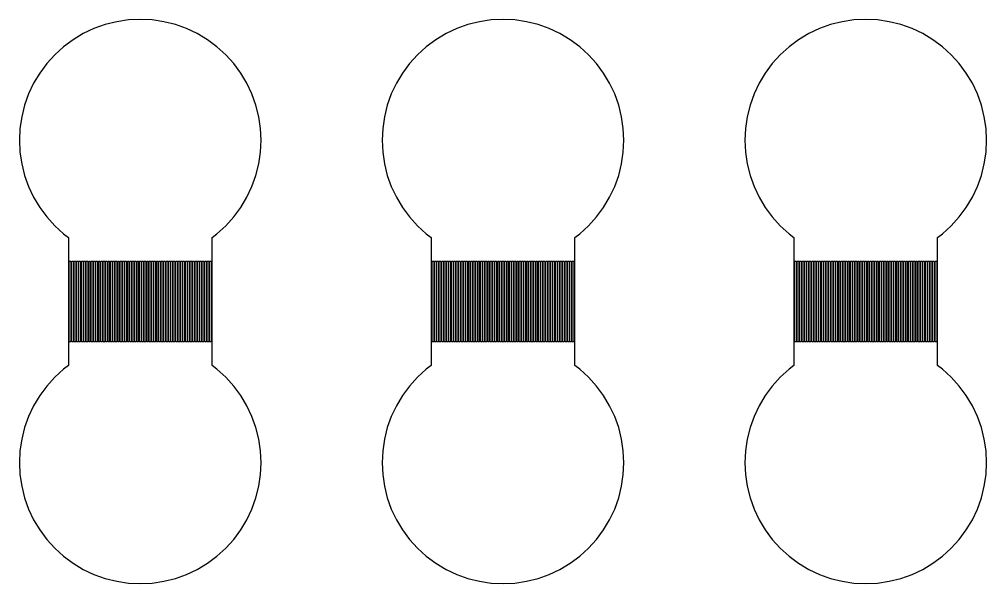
# Model space of a CAD drawing. Extents: x 0.8 to 53.2, y 1 to 35.
# Drawn here: x 0.75 to 12.75, y 1 to 8 of the extents above; entities that cross this region are included whole.
import ezdxf

# ---------------------------------------------------------------- set-up
doc = ezdxf.new("R2010")
doc.units = 0

msp = doc.modelspace()

# ---------------------------------------------------------------- linework, layer by layer
for p, q in [((1.81458, 7.93541), (1.67598, 7.88582)), ((1.95737, 7.97118), (1.81458, 7.93541)), ((2.10298, 7.99277), (1.95737, 7.97118)), ((2.25, 8), (2.10298, 7.99277)), ((2.39702, 7.99277), (2.25, 8)), ((2.54263, 7.97118), (2.39702, 7.99277)), ((2.68542, 7.93541), (2.54263, 7.97118)), ((2.82402, 7.88582), (2.68542, 7.93541)), ((6.31458, 7.93541), (6.17598, 7.88582)), ((6.45737, 7.97118), (6.31458, 7.93541)), ((6.60298, 7.99277), (6.45737, 7.97118)), ((6.75, 8), (6.60298, 7.99277)), ((6.89702, 7.99277), (6.75, 8)), ((7.04263, 7.97118), (6.89702, 7.99277)), ((7.18542, 7.93541), (7.04263, 7.97118)), ((7.32402, 7.88582), (7.18542, 7.93541)), ((10.8146, 7.93541), (10.676, 7.88582)), ((10.9574, 7.97118), (10.8146, 7.93541)), ((11.103, 7.99277), (10.9574, 7.97118)), ((11.25, 8), (11.103, 7.99277)), ((11.397, 7.99277), (11.25, 8)), ((11.5426, 7.97118), (11.397, 7.99277)), ((11.6854, 7.93541), (11.5426, 7.97118)), ((11.824, 7.88582), (11.6854, 7.93541)), ((1.54291, 7.82288), (1.41666, 7.74719)), ((1.67598, 7.88582), (1.54291, 7.82288)), ((2.95709, 7.82288), (2.82402, 7.88582)), ((3.08334, 7.74719), (2.95709, 7.82288)), ((6.04291, 7.82288), (5.91666, 7.74719)), ((6.17598, 7.88582), (6.04291, 7.82288)), ((7.45709, 7.82288), (7.32402, 7.88582)), ((7.58334, 7.74719), (7.45709, 7.82288)), ((10.5429, 7.82288), (10.4167, 7.74719)), ((10.676, 7.88582), (10.5429, 7.82288)), ((11.9571, 7.82288), (11.824, 7.88582)), ((12.0833, 7.74719), (11.9571, 7.82288)), ((1.41666, 7.74719), (1.29842, 7.65952)), ((3.20158, 7.65952), (3.08334, 7.74719)), ((5.91666, 7.74719), (5.79842, 7.65952)), ((7.70158, 7.65952), (7.58334, 7.74719)), ((10.4167, 7.74719), (10.2984, 7.65952)), ((12.2016, 7.65952), (12.0833, 7.74719)), ((1.18935, 7.56065), (1.09048, 7.45158)), ((1.29842, 7.65952), (1.18935, 7.56065)), ((3.31065, 7.56065), (3.20158, 7.65952)), ((3.40952, 7.45158), (3.31065, 7.56065)), ((5.68935, 7.56065), (5.59048, 7.45158)), ((5.79842, 7.65952), (5.68935, 7.56065)), ((7.81065, 7.56065), (7.70158, 7.65952)), ((7.90952, 7.45158), (7.81065, 7.56065)), ((10.1893, 7.56065), (10.0905, 7.45158)), ((10.2984, 7.65952), (10.1893, 7.56065)), ((12.3107, 7.56065), (12.2016, 7.65952)), ((12.4095, 7.45158), (12.3107, 7.56065)), ((1.09048, 7.45158), (1.00281, 7.33334)), ((3.49719, 7.33334), (3.40952, 7.45158)), ((5.59048, 7.45158), (5.50281, 7.33334)), ((7.99719, 7.33334), (7.90952, 7.45158)), ((10.0905, 7.45158), (10.0028, 7.33334)), ((12.4972, 7.33334), (12.4095, 7.45158)), ((1.00281, 7.33334), (0.92712, 7.20709)), ((3.57288, 7.20709), (3.49719, 7.33334)), ((5.50281, 7.33334), (5.42712, 7.20709)), ((8.07288, 7.20709), (7.99719, 7.33334)), ((10.0028, 7.33334), (9.92712, 7.20709)), ((12.5729, 7.20709), (12.4972, 7.33334)), ((0.92712, 7.20709), (0.86418, 7.07402)), ((3.63582, 7.07402), (3.57288, 7.20709)), ((5.42712, 7.20709), (5.36418, 7.07402)), ((8.13582, 7.07402), (8.07288, 7.20709)), ((9.92712, 7.20709), (9.86418, 7.07402)), ((12.6358, 7.07402), (12.5729, 7.20709)), ((0.86418, 7.07402), (0.81459, 6.93542)), ((3.68541, 6.93542), (3.63582, 7.07402)), ((5.36418, 7.07402), (5.31459, 6.93542)), ((8.18541, 6.93542), (8.13582, 7.07402)), ((9.86418, 7.07402), (9.81459, 6.93542)), ((12.6854, 6.93542), (12.6358, 7.07402)), ((0.81459, 6.93542), (0.77882, 6.79263)), ((3.72118, 6.79263), (3.68541, 6.93542)), ((5.31459, 6.93542), (5.27882, 6.79263)), ((8.22118, 6.79263), (8.18541, 6.93542)), ((9.81459, 6.93542), (9.77882, 6.79263)), ((12.7212, 6.79263), (12.6854, 6.93542)), ((0.77882, 6.79263), (0.75723, 6.64702)), ((3.74277, 6.64702), (3.72118, 6.79263)), ((5.27882, 6.79263), (5.25723, 6.64702)), ((8.24277, 6.64702), (8.22118, 6.79263)), ((9.77882, 6.79263), (9.75723, 6.64702)), ((12.7428, 6.64702), (12.7212, 6.79263)), ((0.75723, 6.64702), (0.75, 6.5)), ((3.75, 6.5), (3.74277, 6.64702)), ((5.25723, 6.64702), (5.25, 6.5)), ((8.25, 6.5), (8.24277, 6.64702)), ((9.75723, 6.64702), (9.75, 6.5)), ((12.75, 6.5), (12.7428, 6.64702)), ((0.75, 6.5), (0.75723, 6.35297)), ((3.74277, 6.35297), (3.75, 6.5)), ((5.25, 6.5), (5.25723, 6.35297)), ((8.24277, 6.35297), (8.25, 6.5)), ((9.75, 6.5), (9.75723, 6.35297)), ((12.7428, 6.35297), (12.75, 6.5)), ((0.75723, 6.35297), (0.77882, 6.20735)), ((3.72118, 6.20735), (3.74277, 6.35297)), ((5.25723, 6.35297), (5.27882, 6.20735)), ((8.22118, 6.20735), (8.24277, 6.35297)), ((9.75723, 6.35297), (9.77882, 6.20735)), ((12.7212, 6.20735), (12.7428, 6.35297)), ((0.77882, 6.20735), (0.81459, 6.06456)), ((3.68541, 6.06456), (3.72118, 6.20735)), ((5.27882, 6.20735), (5.31459, 6.06456)), ((8.18541, 6.06456), (8.22118, 6.20735)), ((9.77882, 6.20735), (9.81459, 6.06456)), ((12.6854, 6.06456), (12.7212, 6.20735)), ((0.81459, 6.06456), (0.86418, 5.92596)), ((3.63582, 5.92596), (3.68541, 6.06456)), ((5.31459, 6.06456), (5.36418, 5.92596)), ((8.13582, 5.92596), (8.18541, 6.06456)), ((9.81459, 6.06456), (9.86418, 5.92596)), ((12.6358, 5.92596), (12.6854, 6.06456)), ((0.86418, 5.92596), (0.92712, 5.79289)), ((3.57288, 5.79289), (3.63582, 5.92596)), ((5.36418, 5.92596), (5.42712, 5.79289)), ((8.07288, 5.79289), (8.13582, 5.92596)), ((9.86418, 5.92596), (9.92712, 5.79289)), ((12.5729, 5.79289), (12.6358, 5.92596)), ((0.92712, 5.79289), (1.00281, 5.66664)), ((3.49719, 5.66664), (3.57288, 5.79289)), ((5.42712, 5.79289), (5.50281, 5.66664)), ((7.99719, 5.66664), (8.07288, 5.79289)), ((9.92712, 5.79289), (10.0028, 5.66664)), ((12.4972, 5.66664), (12.5729, 5.79289)), ((1.00281, 5.66664), (1.09048, 5.5484)), ((3.40952, 5.5484), (3.49719, 5.66664)), ((5.50281, 5.66664), (5.59048, 5.5484)), ((7.90952, 5.5484), (7.99719, 5.66664)), ((10.0028, 5.66664), (10.0905, 5.5484)), ((12.4095, 5.5484), (12.4972, 5.66664)), ((1.09048, 5.5484), (1.18935, 5.43933)), ((3.31065, 5.43933), (3.40952, 5.5484)), ((5.59048, 5.5484), (5.68935, 5.43933)), ((7.81065, 5.43933), (7.90952, 5.5484)), ((10.0905, 5.5484), (10.1893, 5.43933)), ((12.3107, 5.43933), (12.4095, 5.5484)), ((1.18935, 5.43933), (1.29842, 5.34047)), ((3.20158, 5.34047), (3.31065, 5.43933)), ((5.68935, 5.43933), (5.79842, 5.34047)), ((7.70158, 5.34047), (7.81065, 5.43933)), ((10.1893, 5.43933), (10.2984, 5.34047)), ((12.2016, 5.34047), (12.3107, 5.43933)), ((1.29842, 5.34047), (1.36, 5.2948)), ((1.36, 5.2948), (1.36, 3.7052)), ((3.14, 5.2948), (3.20158, 5.34047)), ((3.14, 3.7052), (3.14, 5.2948)), ((5.79842, 5.34047), (5.86, 5.2948)), ((5.86, 5.2948), (5.86, 3.7052)), ((7.64, 5.2948), (7.70158, 5.34047)), ((7.64, 3.7052), (7.64, 5.2948)), ((10.2984, 5.34047), (10.36, 5.2948)), ((10.36, 5.2948), (10.36, 3.7052)), ((12.14, 5.2948), (12.2016, 5.34047)), ((12.14, 3.7052), (12.14, 5.2948)), ((1.37001, 4), (1.37001, 5)), ((1.37001, 5), (1.39001, 5)), ((1.39001, 5), (1.39001, 4)), ((1.40001, 4), (1.40001, 5)), ((1.40001, 5), (1.42001, 5)), ((1.42001, 5), (1.42001, 4)), ((1.43001, 4), (1.43001, 5)), ((1.43001, 5), (1.45001, 5)), ((1.45001, 5), (1.45001, 4)), ((1.46001, 4), (1.46001, 5)), ((1.46001, 5), (1.48001, 5)), ((1.48001, 5), (1.48001, 4)), ((1.49001, 4), (1.49001, 5)), ((1.49001, 5), (1.51001, 5)), ((1.51001, 5), (1.51001, 4)), ((1.52, 4), (1.52, 5)), ((1.52, 5), (1.54001, 5)), ((1.54001, 5), (1.54001, 4)), ((1.55, 4), (1.55, 5)), ((1.55, 5), (1.57001, 5)), ((1.57001, 5), (1.57001, 4)), ((1.58, 4), (1.58, 5)), ((1.58, 5), (1.60001, 5)), ((1.60001, 5), (1.60001, 4)), ((1.61, 4), (1.61, 5)), ((1.61, 5), (1.63, 5)), ((1.63, 5), (1.63, 4)), ((1.64001, 4), (1.64001, 5)), ((1.64001, 5), (1.66, 5)), ((1.66, 5), (1.66, 4)), ((1.67001, 4), (1.67001, 5)), ((1.67001, 5), (1.69, 5)), ((1.69, 5), (1.69, 4)), ((1.70001, 4), (1.70001, 5)), ((1.70001, 5), (1.72, 5)), ((1.72, 5), (1.72, 4)), ((1.73001, 4), (1.73001, 5)), ((1.73001, 5), (1.75, 5)), ((1.75, 5), (1.75, 4)), ((1.76001, 4), (1.76001, 5)), ((1.76001, 5), (1.78001, 5)), ((1.78001, 5), (1.78001, 4)), ((1.79001, 4), (1.79001, 5)), ((1.79001, 5), (1.81001, 5)), ((1.81001, 5), (1.81001, 4)), ((1.82001, 4), (1.82001, 5)), ((1.82001, 5), (1.84001, 5)), ((1.84001, 5), (1.84001, 4)), ((1.85001, 4), (1.85001, 5)), ((1.85001, 5), (1.87001, 5)), ((1.87001, 5), (1.87001, 4)), ((1.88, 4), (1.88, 5)), ((1.88, 5), (1.90001, 5)), ((1.90001, 5), (1.90001, 4)), ((1.91, 4), (1.91, 5)), ((1.91, 5), (1.93001, 5)), ((1.93001, 5), (1.93001, 4)), ((1.94, 4), (1.94, 5)), ((1.94, 5), (1.96001, 5)), ((1.96001, 5), (1.96001, 4)), ((1.97, 4), (1.97, 5)), ((1.97, 5), (1.99001, 5)), ((1.99001, 5), (1.99001, 4)), ((2, 4), (2, 5)), ((2, 5), (2.02, 5)), ((2.02, 5), (2.02, 4)), ((2.03001, 4), (2.03001, 5)), ((2.03001, 5), (2.05, 5)), ((2.05, 5), (2.05, 4)), ((2.06001, 4), (2.06001, 5)), ((2.06001, 5), (2.08, 5)), ((2.08, 5), (2.08, 4)), ((2.09001, 4), (2.09001, 5)), ((2.09001, 5), (2.11, 5)), ((2.11, 5), (2.11, 4)), ((2.12001, 4), (2.12001, 5)), ((2.12001, 5), (2.14001, 5)), ((2.14001, 5), (2.14001, 4)), ((2.15001, 4), (2.15001, 5)), ((2.15001, 5), (2.17001, 5)), ((2.17001, 5), (2.17001, 4)), ((2.18001, 4), (2.18001, 5)), ((2.18001, 5), (2.20001, 5)), ((2.20001, 5), (2.20001, 4)), ((2.21001, 4), (2.21001, 5)), ((2.21001, 5), (2.23001, 5)), ((2.23001, 5), (2.23001, 4)), ((2.24001, 4), (2.24001, 5)), ((2.24001, 5), (2.25999, 5)), ((2.25999, 5), (2.25999, 4)), ((2.26999, 4), (2.26999, 5)), ((2.26999, 5), (2.28999, 5)), ((2.28999, 5), (2.28999, 4)), ((2.29999, 4), (2.29999, 5)), ((2.29999, 5), (2.31999, 5)), ((2.31999, 5), (2.31999, 4)), ((2.32999, 4), (2.32999, 5)), ((2.32999, 5), (2.34999, 5)), ((2.34999, 5), (2.34999, 4)), ((2.35999, 4), (2.35999, 5)), ((2.35999, 5), (2.37999, 5)), ((2.37999, 5), (2.37999, 4)), ((2.39, 4), (2.39, 5)), ((2.39, 5), (2.40999, 5)), ((2.40999, 5), (2.40999, 4)), ((2.42, 4), (2.42, 5)), ((2.42, 5), (2.43999, 5)), ((2.43999, 5), (2.43999, 4)), ((2.45, 4), (2.45, 5)), ((2.45, 5), (2.46999, 5)), ((2.46999, 5), (2.46999, 4)), ((2.48, 4), (2.48, 5)), ((2.48, 5), (2.5, 5)), ((2.5, 5), (2.5, 4)), ((2.50999, 4), (2.50999, 5)), ((2.50999, 5), (2.53, 5)), ((2.53, 5), (2.53, 4)), ((2.53999, 4), (2.53999, 5)), ((2.53999, 5), (2.56, 5)), ((2.56, 5), (2.56, 4)), ((2.56999, 4), (2.56999, 5)), ((2.56999, 5), (2.59, 5)), ((2.59, 5), (2.59, 4)), ((2.59999, 4), (2.59999, 5)), ((2.59999, 5), (2.62, 5)), ((2.62, 5), (2.62, 4)), ((2.62999, 4), (2.62999, 5)), ((2.62999, 5), (2.64999, 5)), ((2.64999, 5), (2.64999, 4)), ((2.65999, 4), (2.65999, 5)), ((2.65999, 5), (2.67999, 5)), ((2.67999, 5), (2.67999, 4)), ((2.68999, 4), (2.68999, 5)), ((2.68999, 5), (2.70999, 5)), ((2.70999, 5), (2.70999, 4)), ((2.71999, 4), (2.71999, 5)), ((2.71999, 5), (2.73999, 5)), ((2.73999, 5), (2.73999, 4)), ((2.75, 4), (2.75, 5)), ((2.75, 5), (2.76999, 5)), ((2.76999, 5), (2.76999, 4)), ((2.78, 4), (2.78, 5)), ((2.78, 5), (2.79999, 5)), ((2.79999, 5), (2.79999, 4)), ((2.81, 4), (2.81, 5)), ((2.81, 5), (2.82999, 5)), ((2.82999, 5), (2.82999, 4)), ((2.84, 4), (2.84, 5)), ((2.84, 5), (2.85999, 5)), ((2.85999, 5), (2.85999, 4)), ((2.87, 4), (2.87, 5)), ((2.87, 5), (2.89, 5)), ((2.89, 5), (2.89, 4)), ((2.89999, 4), (2.89999, 5)), ((2.89999, 5), (2.92, 5)), ((2.92, 5), (2.92, 4)), ((2.92999, 4), (2.92999, 5)), ((2.92999, 5), (2.95, 5)), ((2.95, 5), (2.95, 4)), ((2.95999, 4), (2.95999, 5)), ((2.95999, 5), (2.98, 5)), ((2.98, 5), (2.98, 4)), ((2.98999, 4), (2.98999, 5)), ((2.98999, 5), (3.00999, 5)), ((3.00999, 5), (3.00999, 4)), ((3.01999, 4), (3.01999, 5)), ((3.01999, 5), (3.03999, 5)), ((3.03999, 5), (3.03999, 4)), ((3.04999, 4), (3.04999, 5)), ((3.04999, 5), (3.06999, 5)), ((3.06999, 5), (3.06999, 4)), ((3.07999, 4), (3.07999, 5)), ((3.07999, 5), (3.09999, 5)), ((3.09999, 5), (3.09999, 4)), ((3.10999, 4), (3.10999, 5)), ((3.10999, 5), (3.12999, 5)), ((3.12999, 5), (3.12999, 4)), ((5.87001, 4), (5.87001, 5)), ((5.87001, 5), (5.89001, 5)), ((5.89001, 5), (5.89001, 4)), ((5.90001, 4), (5.90001, 5)), ((5.90001, 5), (5.92001, 5)), ((5.92001, 5), (5.92001, 4)), ((5.93001, 4), (5.93001, 5)), ((5.93001, 5), (5.95001, 5)), ((5.95001, 5), (5.95001, 4)), ((5.96001, 4), (5.96001, 5)), ((5.96001, 5), (5.98001, 5)), ((5.98001, 5), (5.98001, 4)), ((5.99001, 4), (5.99001, 5)), ((5.99001, 5), (6.01001, 5)), ((6.01001, 5), (6.01001, 4)), ((6.02, 4), (6.02, 5)), ((6.02, 5), (6.04001, 5)), ((6.04001, 5), (6.04001, 4)), ((6.05, 4), (6.05, 5)), ((6.05, 5), (6.07001, 5)), ((6.07001, 5), (6.07001, 4)), ((6.08, 4), (6.08, 5)), ((6.08, 5), (6.10001, 5)), ((6.10001, 5), (6.10001, 4)), ((6.11, 4), (6.11, 5)), ((6.11, 5), (6.13, 5)), ((6.13, 5), (6.13, 4)), ((6.14001, 4), (6.14001, 5)), ((6.14001, 5), (6.16, 5)), ((6.16, 5), (6.16, 4)), ((6.17001, 4), (6.17001, 5)), ((6.17001, 5), (6.19, 5)), ((6.19, 5), (6.19, 4)), ((6.20001, 4), (6.20001, 5)), ((6.20001, 5), (6.22, 5)), ((6.22, 5), (6.22, 4)), ((6.23001, 4), (6.23001, 5)), ((6.23001, 5), (6.25, 5)), ((6.25, 5), (6.25, 4)), ((6.26001, 4), (6.26001, 5)), ((6.26001, 5), (6.28001, 5)), ((6.28001, 5), (6.28001, 4)), ((6.29001, 4), (6.29001, 5)), ((6.29001, 5), (6.31001, 5)), ((6.31001, 5), (6.31001, 4)), ((6.32001, 4), (6.32001, 5)), ((6.32001, 5), (6.34001, 5)), ((6.34001, 5), (6.34001, 4)), ((6.35001, 4), (6.35001, 5)), ((6.35001, 5), (6.37001, 5)), ((6.37001, 5), (6.37001, 4)), ((6.38, 4), (6.38, 5)), ((6.38, 5), (6.40001, 5)), ((6.40001, 5), (6.40001, 4)), ((6.41, 4), (6.41, 5)), ((6.41, 5), (6.43001, 5)), ((6.43001, 5), (6.43001, 4)), ((6.44, 4), (6.44, 5)), ((6.44, 5), (6.46001, 5)), ((6.46001, 5), (6.46001, 4)), ((6.47, 4), (6.47, 5)), ((6.47, 5), (6.49001, 5)), ((6.49001, 5), (6.49001, 4)), ((6.5, 4), (6.5, 5)), ((6.5, 5), (6.52, 5)), ((6.52, 5), (6.52, 4)), ((6.53001, 4), (6.53001, 5)), ((6.53001, 5), (6.55, 5)), ((6.55, 5), (6.55, 4)), ((6.56001, 4), (6.56001, 5)), ((6.56001, 5), (6.58, 5)), ((6.58, 5), (6.58, 4)), ((6.59001, 4), (6.59001, 5)), ((6.59001, 5), (6.61, 5)), ((6.61, 5), (6.61, 4)), ((6.62001, 4), (6.62001, 5)), ((6.62001, 5), (6.64001, 5)), ((6.64001, 5), (6.64001, 4)), ((6.65001, 4), (6.65001, 5)), ((6.65001, 5), (6.67001, 5)), ((6.67001, 5), (6.67001, 4)), ((6.68001, 4), (6.68001, 5)), ((6.68001, 5), (6.70001, 5)), ((6.70001, 5), (6.70001, 4)), ((6.71001, 4), (6.71001, 5)), ((6.71001, 5), (6.73001, 5)), ((6.73001, 5), (6.73001, 4)), ((6.74001, 4), (6.74001, 5)), ((6.74001, 5), (6.75999, 5)), ((6.75999, 5), (6.75999, 4)), ((6.76999, 4), (6.76999, 5)), ((6.76999, 5), (6.78999, 5)), ((6.78999, 5), (6.78999, 4)), ((6.79999, 4), (6.79999, 5)), ((6.79999, 5), (6.81999, 5)), ((6.81999, 5), (6.81999, 4)), ((6.82999, 4), (6.82999, 5)), ((6.82999, 5), (6.84999, 5)), ((6.84999, 5), (6.84999, 4)), ((6.85999, 4), (6.85999, 5)), ((6.85999, 5), (6.87999, 5)), ((6.87999, 5), (6.87999, 4)), ((6.89, 4), (6.89, 5)), ((6.89, 5), (6.90999, 5)), ((6.90999, 5), (6.90999, 4)), ((6.92, 4), (6.92, 5)), ((6.92, 5), (6.93999, 5)), ((6.93999, 5), (6.93999, 4)), ((6.95, 4), (6.95, 5)), ((6.95, 5), (6.96999, 5)), ((6.96999, 5), (6.96999, 4)), ((6.98, 4), (6.98, 5)), ((6.98, 5), (7, 5)), ((7, 5), (7, 4)), ((7.00999, 4), (7.00999, 5)), ((7.00999, 5), (7.03, 5)), ((7.03, 5), (7.03, 4)), ((7.03999, 4), (7.03999, 5)), ((7.03999, 5), (7.06, 5)), ((7.06, 5), (7.06, 4)), ((7.06999, 4), (7.06999, 5)), ((7.06999, 5), (7.09, 5)), ((7.09, 5), (7.09, 4)), ((7.09999, 4), (7.09999, 5)), ((7.09999, 5), (7.12, 5)), ((7.12, 5), (7.12, 4)), ((7.12999, 4), (7.12999, 5)), ((7.12999, 5), (7.14999, 5)), ((7.14999, 5), (7.14999, 4)), ((7.15999, 4), (7.15999, 5)), ((7.15999, 5), (7.17999, 5)), ((7.17999, 5), (7.17999, 4)), ((7.18999, 4), (7.18999, 5)), ((7.18999, 5), (7.20999, 5)), ((7.20999, 5), (7.20999, 4)), ((7.21999, 4), (7.21999, 5)), ((7.21999, 5), (7.23999, 5)), ((7.23999, 5), (7.23999, 4)), ((7.25, 4), (7.25, 5)), ((7.25, 5), (7.26999, 5)), ((7.26999, 5), (7.26999, 4)), ((7.28, 4), (7.28, 5)), ((7.28, 5), (7.29999, 5)), ((7.29999, 5), (7.29999, 4)), ((7.31, 4), (7.31, 5)), ((7.31, 5), (7.32999, 5)), ((7.32999, 5), (7.32999, 4)), ((7.34, 4), (7.34, 5)), ((7.34, 5), (7.35999, 5)), ((7.35999, 5), (7.35999, 4)), ((7.37, 4), (7.37, 5)), ((7.37, 5), (7.39, 5)), ((7.39, 5), (7.39, 4)), ((7.39999, 4), (7.39999, 5)), ((7.39999, 5), (7.42, 5)), ((7.42, 5), (7.42, 4)), ((7.42999, 4), (7.42999, 5)), ((7.42999, 5), (7.45, 5)), ((7.45, 5), (7.45, 4)), ((7.45999, 4), (7.45999, 5)), ((7.45999, 5), (7.48, 5)), ((7.48, 5), (7.48, 4)), ((7.48999, 4), (7.48999, 5)), ((7.48999, 5), (7.50999, 5)), ((7.50999, 5), (7.50999, 4)), ((7.51999, 4), (7.51999, 5)), ((7.51999, 5), (7.53999, 5)), ((7.53999, 5), (7.53999, 4)), ((7.54999, 4), (7.54999, 5)), ((7.54999, 5), (7.56999, 5)), ((7.56999, 5), (7.56999, 4)), ((7.57999, 4), (7.57999, 5)), ((7.57999, 5), (7.59999, 5)), ((7.59999, 5), (7.59999, 4)), ((7.60999, 4), (7.60999, 5)), ((7.60999, 5), (7.62999, 5)), ((7.62999, 5), (7.62999, 4)), ((10.37, 4), (10.37, 5)), ((10.37, 5), (10.39, 5)), ((10.39, 5), (10.39, 4)), ((10.4, 4), (10.4, 5)), ((10.4, 5), (10.42, 5)), ((10.42, 5), (10.42, 4)), ((10.43, 4), (10.43, 5)), ((10.43, 5), (10.45, 5)), ((10.45, 5), (10.45, 4)), ((10.46, 4), (10.46, 5)), ((10.46, 5), (10.48, 5)), ((10.48, 5), (10.48, 4)), ((10.49, 4), (10.49, 5)), ((10.49, 5), (10.51, 5)), ((10.51, 5), (10.51, 4)), ((10.52, 4), (10.52, 5)), ((10.52, 5), (10.54, 5)), ((10.54, 5), (10.54, 4)), ((10.55, 4), (10.55, 5)), ((10.55, 5), (10.57, 5)), ((10.57, 5), (10.57, 4)), ((10.58, 4), (10.58, 5)), ((10.58, 5), (10.6, 5)), ((10.6, 5), (10.6, 4)), ((10.61, 4), (10.61, 5)), ((10.61, 5), (10.63, 5)), ((10.63, 5), (10.63, 4)), ((10.64, 4), (10.64, 5)), ((10.64, 5), (10.66, 5)), ((10.66, 5), (10.66, 4)), ((10.67, 4), (10.67, 5)), ((10.67, 5), (10.69, 5)), ((10.69, 5), (10.69, 4)), ((10.7, 4), (10.7, 5)), ((10.7, 5), (10.72, 5)), ((10.72, 5), (10.72, 4)), ((10.73, 4), (10.73, 5)), ((10.73, 5), (10.75, 5)), ((10.75, 5), (10.75, 4)), ((10.76, 4), (10.76, 5)), ((10.76, 5), (10.78, 5)), ((10.78, 5), (10.78, 4)), ((10.79, 4), (10.79, 5)), ((10.79, 5), (10.81, 5)), ((10.81, 5), (10.81, 4)), ((10.82, 4), (10.82, 5)), ((10.82, 5), (10.84, 5)), ((10.84, 5), (10.84, 4)), ((10.85, 4), (10.85, 5)), ((10.85, 5), (10.87, 5)), ((10.87, 5), (10.87, 4)), ((10.88, 4), (10.88, 5)), ((10.88, 5), (10.9, 5)), ((10.9, 5), (10.9, 4)), ((10.91, 4), (10.91, 5)), ((10.91, 5), (10.93, 5)), ((10.93, 5), (10.93, 4)), ((10.94, 4), (10.94, 5)), ((10.94, 5), (10.96, 5)), ((10.96, 5), (10.96, 4)), ((10.97, 4), (10.97, 5)), ((10.97, 5), (10.99, 5)), ((10.99, 5), (10.99, 4)), ((11, 4), (11, 5)), ((11, 5), (11.02, 5)), ((11.02, 5), (11.02, 4)), ((11.03, 4), (11.03, 5)), ((11.03, 5), (11.05, 5)), ((11.05, 5), (11.05, 4)), ((11.06, 4), (11.06, 5)), ((11.06, 5), (11.08, 5)), ((11.08, 5), (11.08, 4)), ((11.09, 4), (11.09, 5)), ((11.09, 5), (11.11, 5)), ((11.11, 5), (11.11, 4)), ((11.12, 4), (11.12, 5)), ((11.12, 5), (11.14, 5)), ((11.14, 5), (11.14, 4)), ((11.15, 4), (11.15, 5)), ((11.15, 5), (11.17, 5)), ((11.17, 5), (11.17, 4)), ((11.18, 4), (11.18, 5)), ((11.18, 5), (11.2, 5)), ((11.2, 5), (11.2, 4)), ((11.21, 4), (11.21, 5)), ((11.21, 5), (11.23, 5)), ((11.23, 5), (11.23, 4)), ((11.24, 4), (11.24, 5)), ((11.24, 5), (11.26, 5)), ((11.26, 5), (11.26, 4)), ((11.27, 4), (11.27, 5)), ((11.27, 5), (11.29, 5)), ((11.29, 5), (11.29, 4)), ((11.3, 4), (11.3, 5)), ((11.3, 5), (11.32, 5)), ((11.32, 5), (11.32, 4)), ((11.33, 4), (11.33, 5)), ((11.33, 5), (11.35, 5)), ((11.35, 5), (11.35, 4)), ((11.36, 4), (11.36, 5)), ((11.36, 5), (11.38, 5)), ((11.38, 5), (11.38, 4)), ((11.39, 4), (11.39, 5)), ((11.39, 5), (11.41, 5)), ((11.41, 5), (11.41, 4)), ((11.42, 4), (11.42, 5)), ((11.42, 5), (11.44, 5)), ((11.44, 5), (11.44, 4)), ((11.45, 4), (11.45, 5)), ((11.45, 5), (11.47, 5)), ((11.47, 5), (11.47, 4)), ((11.48, 4), (11.48, 5)), ((11.48, 5), (11.5, 5)), ((11.5, 5), (11.5, 4)), ((11.51, 4), (11.51, 5)), ((11.51, 5), (11.53, 5)), ((11.53, 5), (11.53, 4)), ((11.54, 4), (11.54, 5)), ((11.54, 5), (11.56, 5)), ((11.56, 5), (11.56, 4)), ((11.57, 4), (11.57, 5)), ((11.57, 5), (11.59, 5)), ((11.59, 5), (11.59, 4)), ((11.6, 4), (11.6, 5)), ((11.6, 5), (11.62, 5)), ((11.62, 5), (11.62, 4)), ((11.63, 4), (11.63, 5)), ((11.63, 5), (11.65, 5)), ((11.65, 5), (11.65, 4)), ((11.66, 4), (11.66, 5)), ((11.66, 5), (11.68, 5)), ((11.68, 5), (11.68, 4)), ((11.69, 4), (11.69, 5)), ((11.69, 5), (11.71, 5)), ((11.71, 5), (11.71, 4)), ((11.72, 4), (11.72, 5)), ((11.72, 5), (11.74, 5)), ((11.74, 5), (11.74, 4)), ((11.75, 4), (11.75, 5)), ((11.75, 5), (11.77, 5)), ((11.77, 5), (11.77, 4)), ((11.78, 4), (11.78, 5)), ((11.78, 5), (11.8, 5)), ((11.8, 5), (11.8, 4)), ((11.81, 4), (11.81, 5)), ((11.81, 5), (11.83, 5)), ((11.83, 5), (11.83, 4)), ((11.84, 4), (11.84, 5)), ((11.84, 5), (11.86, 5)), ((11.86, 5), (11.86, 4)), ((11.87, 4), (11.87, 5)), ((11.87, 5), (11.89, 5)), ((11.89, 5), (11.89, 4)), ((11.9, 4), (11.9, 5)), ((11.9, 5), (11.92, 5)), ((11.92, 5), (11.92, 4)), ((11.93, 4), (11.93, 5)), ((11.93, 5), (11.95, 5)), ((11.95, 5), (11.95, 4)), ((11.96, 4), (11.96, 5)), ((11.96, 5), (11.98, 5)), ((11.98, 5), (11.98, 4)), ((11.99, 4), (11.99, 5)), ((11.99, 5), (12.01, 5)), ((12.01, 5), (12.01, 4)), ((12.02, 4), (12.02, 5)), ((12.02, 5), (12.04, 5)), ((12.04, 5), (12.04, 4)), ((12.05, 4), (12.05, 5)), ((12.05, 5), (12.07, 5)), ((12.07, 5), (12.07, 4)), ((12.08, 4), (12.08, 5)), ((12.08, 5), (12.1, 5)), ((12.1, 5), (12.1, 4)), ((12.11, 4), (12.11, 5)), ((12.11, 5), (12.13, 5)), ((12.13, 5), (12.13, 4)), ((1.39001, 4), (1.37001, 4)), ((1.42001, 4), (1.40001, 4)), ((1.45001, 4), (1.43001, 4)), ((1.48001, 4), (1.46001, 4)), ((1.51001, 4), (1.49001, 4)), ((1.54001, 4), (1.52, 4)), ((1.57001, 4), (1.55, 4)), ((1.60001, 4), (1.58, 4)), ((1.63, 4), (1.61, 4)), ((1.66, 4), (1.64001, 4)), ((1.69, 4), (1.67001, 4)), ((1.72, 4), (1.70001, 4)), ((1.75, 4), (1.73001, 4)), ((1.78001, 4), (1.76001, 4)), ((1.81001, 4), (1.79001, 4)), ((1.84001, 4), (1.82001, 4)), ((1.87001, 4), (1.85001, 4)), ((1.90001, 4), (1.88, 4)), ((1.93001, 4), (1.91, 4)), ((1.96001, 4), (1.94, 4)), ((1.99001, 4), (1.97, 4)), ((2.02, 4), (2, 4)), ((2.05, 4), (2.03001, 4)), ((2.08, 4), (2.06001, 4)), ((2.11, 4), (2.09001, 4)), ((2.14001, 4), (2.12001, 4)), ((2.17001, 4), (2.15001, 4)), ((2.20001, 4), (2.18001, 4)), ((2.23001, 4), (2.21001, 4)), ((2.25999, 4), (2.24001, 4)), ((2.28999, 4), (2.26999, 4)), ((2.31999, 4), (2.29999, 4)), ((2.34999, 4), (2.32999, 4)), ((2.37999, 4), (2.35999, 4)), ((2.40999, 4), (2.39, 4)), ((2.43999, 4), (2.42, 4)), ((2.46999, 4), (2.45, 4)), ((2.5, 4), (2.48, 4)), ((2.53, 4), (2.50999, 4)), ((2.56, 4), (2.53999, 4)), ((2.59, 4), (2.56999, 4)), ((2.62, 4), (2.59999, 4)), ((2.64999, 4), (2.62999, 4)), ((2.67999, 4), (2.65999, 4)), ((2.70999, 4), (2.68999, 4)), ((2.73999, 4), (2.71999, 4)), ((2.76999, 4), (2.75, 4)), ((2.79999, 4), (2.78, 4)), ((2.82999, 4), (2.81, 4)), ((2.85999, 4), (2.84, 4)), ((2.89, 4), (2.87, 4)), ((2.92, 4), (2.89999, 4)), ((2.95, 4), (2.92999, 4)), ((2.98, 4), (2.95999, 4)), ((3.00999, 4), (2.98999, 4)), ((3.03999, 4), (3.01999, 4)), ((3.06999, 4), (3.04999, 4)), ((3.09999, 4), (3.07999, 4)), ((3.12999, 4), (3.10999, 4)), ((5.89001, 4), (5.87001, 4)), ((5.92001, 4), (5.90001, 4)), ((5.95001, 4), (5.93001, 4)), ((5.98001, 4), (5.96001, 4)), ((6.01001, 4), (5.99001, 4)), ((6.04001, 4), (6.02, 4)), ((6.07001, 4), (6.05, 4)), ((6.10001, 4), (6.08, 4)), ((6.13, 4), (6.11, 4)), ((6.16, 4), (6.14001, 4)), ((6.19, 4), (6.17001, 4)), ((6.22, 4), (6.20001, 4)), ((6.25, 4), (6.23001, 4)), ((6.28001, 4), (6.26001, 4)), ((6.31001, 4), (6.29001, 4)), ((6.34001, 4), (6.32001, 4)), ((6.37001, 4), (6.35001, 4)), ((6.40001, 4), (6.38, 4)), ((6.43001, 4), (6.41, 4)), ((6.46001, 4), (6.44, 4)), ((6.49001, 4), (6.47, 4)), ((6.52, 4), (6.5, 4)), ((6.55, 4), (6.53001, 4)), ((6.58, 4), (6.56001, 4)), ((6.61, 4), (6.59001, 4)), ((6.64001, 4), (6.62001, 4)), ((6.67001, 4), (6.65001, 4)), ((6.70001, 4), (6.68001, 4)), ((6.73001, 4), (6.71001, 4)), ((6.75999, 4), (6.74001, 4)), ((6.78999, 4), (6.76999, 4)), ((6.81999, 4), (6.79999, 4)), ((6.84999, 4), (6.82999, 4)), ((6.87999, 4), (6.85999, 4)), ((6.90999, 4), (6.89, 4)), ((6.93999, 4), (6.92, 4)), ((6.96999, 4), (6.95, 4)), ((7, 4), (6.98, 4)), ((7.03, 4), (7.00999, 4)), ((7.06, 4), (7.03999, 4)), ((7.09, 4), (7.06999, 4)), ((7.12, 4), (7.09999, 4)), ((7.14999, 4), (7.12999, 4)), ((7.17999, 4), (7.15999, 4)), ((7.20999, 4), (7.18999, 4)), ((7.23999, 4), (7.21999, 4)), ((7.26999, 4), (7.25, 4)), ((7.29999, 4), (7.28, 4)), ((7.32999, 4), (7.31, 4)), ((7.35999, 4), (7.34, 4)), ((7.39, 4), (7.37, 4)), ((7.42, 4), (7.39999, 4)), ((7.45, 4), (7.42999, 4)), ((7.48, 4), (7.45999, 4)), ((7.50999, 4), (7.48999, 4)), ((7.53999, 4), (7.51999, 4)), ((7.56999, 4), (7.54999, 4)), ((7.59999, 4), (7.57999, 4)), ((7.62999, 4), (7.60999, 4)), ((10.39, 4), (10.37, 4)), ((10.42, 4), (10.4, 4)), ((10.45, 4), (10.43, 4)), ((10.48, 4), (10.46, 4)), ((10.51, 4), (10.49, 4)), ((10.54, 4), (10.52, 4)), ((10.57, 4), (10.55, 4)), ((10.6, 4), (10.58, 4)), ((10.63, 4), (10.61, 4)), ((10.66, 4), (10.64, 4)), ((10.69, 4), (10.67, 4)), ((10.72, 4), (10.7, 4)), ((10.75, 4), (10.73, 4)), ((10.78, 4), (10.76, 4)), ((10.81, 4), (10.79, 4)), ((10.84, 4), (10.82, 4)), ((10.87, 4), (10.85, 4)), ((10.9, 4), (10.88, 4)), ((10.93, 4), (10.91, 4)), ((10.96, 4), (10.94, 4)), ((10.99, 4), (10.97, 4)), ((11.02, 4), (11, 4)), ((11.05, 4), (11.03, 4)), ((11.08, 4), (11.06, 4)), ((11.11, 4), (11.09, 4)), ((11.14, 4), (11.12, 4)), ((11.17, 4), (11.15, 4)), ((11.2, 4), (11.18, 4)), ((11.23, 4), (11.21, 4)), ((11.26, 4), (11.24, 4)), ((11.29, 4), (11.27, 4)), ((11.32, 4), (11.3, 4)), ((11.35, 4), (11.33, 4)), ((11.38, 4), (11.36, 4)), ((11.41, 4), (11.39, 4)), ((11.44, 4), (11.42, 4)), ((11.47, 4), (11.45, 4)), ((11.5, 4), (11.48, 4)), ((11.53, 4), (11.51, 4)), ((11.56, 4), (11.54, 4)), ((11.59, 4), (11.57, 4)), ((11.62, 4), (11.6, 4)), ((11.65, 4), (11.63, 4)), ((11.68, 4), (11.66, 4)), ((11.71, 4), (11.69, 4)), ((11.74, 4), (11.72, 4)), ((11.77, 4), (11.75, 4)), ((11.8, 4), (11.78, 4)), ((11.83, 4), (11.81, 4)), ((11.86, 4), (11.84, 4)), ((11.89, 4), (11.87, 4)), ((11.92, 4), (11.9, 4)), ((11.95, 4), (11.93, 4)), ((11.98, 4), (11.96, 4)), ((12.01, 4), (11.99, 4)), ((12.04, 4), (12.02, 4)), ((12.07, 4), (12.05, 4)), ((12.1, 4), (12.08, 4)), ((12.13, 4), (12.11, 4)), ((1.29842, 3.65953), (1.18935, 3.56067)), ((1.36, 3.7052), (1.29842, 3.65953)), ((3.20158, 3.65953), (3.14, 3.7052)), ((3.31065, 3.56067), (3.20158, 3.65953)), ((5.79842, 3.65953), (5.68935, 3.56067)), ((5.86, 3.7052), (5.79842, 3.65953)), ((7.70158, 3.65953), (7.64, 3.7052)), ((7.81065, 3.56067), (7.70158, 3.65953)), ((10.2984, 3.65953), (10.1893, 3.56067)), ((10.36, 3.7052), (10.2984, 3.65953)), ((12.2016, 3.65953), (12.14, 3.7052)), ((12.3107, 3.56067), (12.2016, 3.65953)), ((1.18935, 3.56067), (1.09048, 3.4516)), ((3.40952, 3.4516), (3.31065, 3.56067)), ((5.68935, 3.56067), (5.59048, 3.4516)), ((7.90952, 3.4516), (7.81065, 3.56067)), ((10.1893, 3.56067), (10.0905, 3.4516)), ((12.4095, 3.4516), (12.3107, 3.56067)), ((1.09048, 3.4516), (1.00281, 3.33336)), ((3.49719, 3.33336), (3.40952, 3.4516)), ((5.59048, 3.4516), (5.50281, 3.33336)), ((7.99719, 3.33336), (7.90952, 3.4516)), ((10.0905, 3.4516), (10.0028, 3.33336)), ((12.4972, 3.33336), (12.4095, 3.4516)), ((1.00281, 3.33336), (0.92712, 3.20711)), ((3.57288, 3.20711), (3.49719, 3.33336)), ((5.50281, 3.33336), (5.42712, 3.20711)), ((8.07288, 3.20711), (7.99719, 3.33336)), ((10.0028, 3.33336), (9.92712, 3.20711)), ((12.5729, 3.20711), (12.4972, 3.33336)), ((0.92712, 3.20711), (0.86418, 3.07404)), ((3.63582, 3.07404), (3.57288, 3.20711)), ((5.42712, 3.20711), (5.36418, 3.07404)), ((8.13582, 3.07404), (8.07288, 3.20711)), ((9.92712, 3.20711), (9.86418, 3.07404)), ((12.6358, 3.07404), (12.5729, 3.20711)), ((0.86418, 3.07404), (0.81459, 2.93544)), ((3.68541, 2.93544), (3.63582, 3.07404)), ((5.36418, 3.07404), (5.31459, 2.93544)), ((8.18541, 2.93544), (8.13582, 3.07404)), ((9.86418, 3.07404), (9.81459, 2.93544)), ((12.6854, 2.93544), (12.6358, 3.07404)), ((0.81459, 2.93544), (0.77882, 2.79265)), ((3.72118, 2.79265), (3.68541, 2.93544)), ((5.31459, 2.93544), (5.27882, 2.79265)), ((8.22118, 2.79265), (8.18541, 2.93544)), ((9.81459, 2.93544), (9.77882, 2.79265)), ((12.7212, 2.79265), (12.6854, 2.93544)), ((0.77882, 2.79265), (0.75723, 2.64703)), ((3.74277, 2.64703), (3.72118, 2.79265)), ((5.27882, 2.79265), (5.25723, 2.64703)), ((8.24277, 2.64703), (8.22118, 2.79265)), ((9.77882, 2.79265), (9.75723, 2.64703)), ((12.7428, 2.64703), (12.7212, 2.79265)), ((0.75723, 2.64703), (0.75, 2.5)), ((3.75, 2.5), (3.74277, 2.64703)), ((5.25723, 2.64703), (5.25, 2.5)), ((8.25, 2.5), (8.24277, 2.64703)), ((9.75723, 2.64703), (9.75, 2.5)), ((12.75, 2.5), (12.7428, 2.64703)), ((0.75, 2.5), (0.75723, 2.35298)), ((3.74277, 2.35298), (3.75, 2.5)), ((5.25, 2.5), (5.25723, 2.35298)), ((8.24277, 2.35298), (8.25, 2.5)), ((9.75, 2.5), (9.75723, 2.35298)), ((12.7428, 2.35298), (12.75, 2.5)), ((0.75723, 2.35298), (0.77882, 2.20737)), ((3.72118, 2.20737), (3.74277, 2.35298)), ((5.25723, 2.35298), (5.27882, 2.20737)), ((8.22118, 2.20737), (8.24277, 2.35298)), ((9.75723, 2.35298), (9.77882, 2.20737)), ((12.7212, 2.20737), (12.7428, 2.35298)), ((0.77882, 2.20737), (0.81459, 2.06458)), ((3.68541, 2.06458), (3.72118, 2.20737)), ((5.27882, 2.20737), (5.31459, 2.06458)), ((8.18541, 2.06458), (8.22118, 2.20737)), ((9.77882, 2.20737), (9.81459, 2.06458)), ((12.6854, 2.06458), (12.7212, 2.20737)), ((0.81459, 2.06458), (0.86418, 1.92598)), ((3.63582, 1.92598), (3.68541, 2.06458)), ((5.31459, 2.06458), (5.36418, 1.92598)), ((8.13582, 1.92598), (8.18541, 2.06458)), ((9.81459, 2.06458), (9.86418, 1.92598)), ((12.6358, 1.92598), (12.6854, 2.06458)), ((0.86418, 1.92598), (0.92712, 1.79291)), ((3.57288, 1.79291), (3.63582, 1.92598)), ((5.36418, 1.92598), (5.42712, 1.79291)), ((8.07288, 1.79291), (8.13582, 1.92598)), ((9.86418, 1.92598), (9.92712, 1.79291)), ((12.5729, 1.79291), (12.6358, 1.92598)), ((0.92712, 1.79291), (1.00281, 1.66666)), ((3.49719, 1.66666), (3.57288, 1.79291)), ((5.42712, 1.79291), (5.50281, 1.66666)), ((7.99719, 1.66666), (8.07288, 1.79291)), ((9.92712, 1.79291), (10.0028, 1.66666)), ((12.4972, 1.66666), (12.5729, 1.79291)), ((1.00281, 1.66666), (1.09048, 1.54842)), ((3.40952, 1.54842), (3.49719, 1.66666)), ((5.50281, 1.66666), (5.59048, 1.54842)), ((7.90952, 1.54842), (7.99719, 1.66666)), ((10.0028, 1.66666), (10.0905, 1.54842)), ((12.4095, 1.54842), (12.4972, 1.66666)), ((1.09048, 1.54842), (1.18935, 1.43935)), ((3.31065, 1.43935), (3.40952, 1.54842)), ((5.59048, 1.54842), (5.68935, 1.43935)), ((7.81065, 1.43935), (7.90952, 1.54842)), ((10.0905, 1.54842), (10.1893, 1.43935)), ((12.3107, 1.43935), (12.4095, 1.54842)), ((1.18935, 1.43935), (1.29842, 1.34048)), ((1.29842, 1.34048), (1.41666, 1.25281)), ((3.08334, 1.25281), (3.20158, 1.34048)), ((3.20158, 1.34048), (3.31065, 1.43935)), ((5.68935, 1.43935), (5.79842, 1.34048)), ((5.79842, 1.34048), (5.91666, 1.25281)), ((7.58334, 1.25281), (7.70158, 1.34048)), ((7.70158, 1.34048), (7.81065, 1.43935)), ((10.1893, 1.43935), (10.2984, 1.34048)), ((10.2984, 1.34048), (10.4167, 1.25281)), ((12.0833, 1.25281), (12.2016, 1.34048)), ((12.2016, 1.34048), (12.3107, 1.43935)), ((1.41666, 1.25281), (1.54291, 1.17712)), ((2.95709, 1.17712), (3.08334, 1.25281)), ((5.91666, 1.25281), (6.04291, 1.17712)), ((7.45709, 1.17712), (7.58334, 1.25281)), ((10.4167, 1.25281), (10.5429, 1.17712)), ((11.9571, 1.17712), (12.0833, 1.25281)), ((1.54291, 1.17712), (1.67598, 1.11418)), ((1.67598, 1.11418), (1.81458, 1.06459)), ((2.68542, 1.06459), (2.82402, 1.11418)), ((2.82402, 1.11418), (2.95709, 1.17712)), ((6.04291, 1.17712), (6.17598, 1.11418)), ((6.17598, 1.11418), (6.31458, 1.06459)), ((7.18542, 1.06459), (7.32402, 1.11418)), ((7.32402, 1.11418), (7.45709, 1.17712)), ((10.5429, 1.17712), (10.676, 1.11418)), ((10.676, 1.11418), (10.8146, 1.06459)), ((11.6854, 1.06459), (11.824, 1.11418)), ((11.824, 1.11418), (11.9571, 1.17712)), ((1.81458, 1.06459), (1.95737, 1.02882)), ((1.95737, 1.02882), (2.10298, 1.00723)), ((2.10298, 1.00723), (2.25, 1)), ((2.25, 1), (2.39702, 1.00723)), ((2.39702, 1.00723), (2.54263, 1.02882)), ((2.54263, 1.02882), (2.68542, 1.06459)), ((6.31458, 1.06459), (6.45737, 1.02882)), ((6.45737, 1.02882), (6.60298, 1.00723)), ((6.60298, 1.00723), (6.75, 1)), ((6.75, 1), (6.89702, 1.00723)), ((6.89702, 1.00723), (7.04263, 1.02882)), ((7.04263, 1.02882), (7.18542, 1.06459)), ((10.8146, 1.06459), (10.9574, 1.02882)), ((10.9574, 1.02882), (11.103, 1.00723)), ((11.103, 1.00723), (11.25, 1)), ((11.25, 1), (11.397, 1.00723)), ((11.397, 1.00723), (11.5426, 1.02882)), ((11.5426, 1.02882), (11.6854, 1.06459))]:
    msp.add_line(p, q)

doc.saveas('drawing.dxf')
